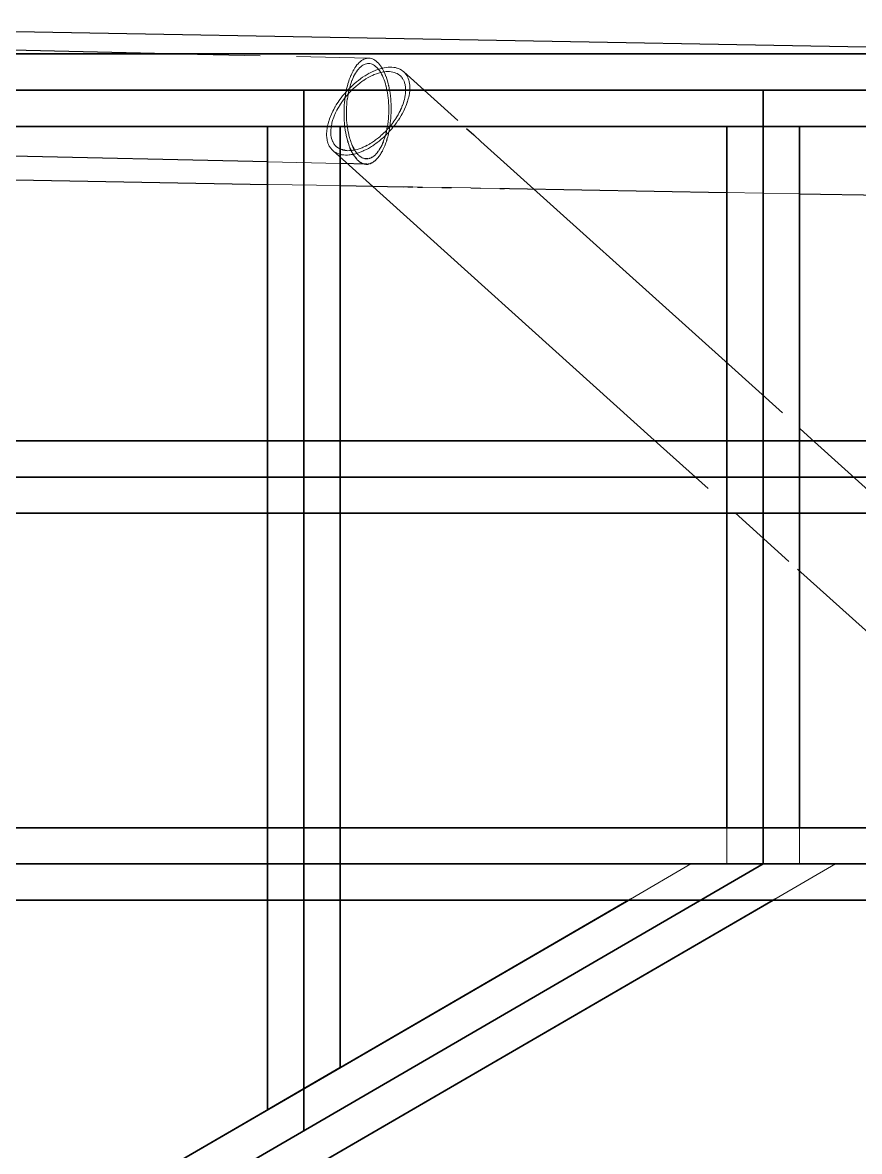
# Model space of a CAD drawing. Header units: millimetres. Extents: x -9090 to 11555, y -85309 to -79392.
# Drawn here: x 8100 to 9830, y -82194 to -79860 of the extents above; entities that cross this region are included whole.
import ezdxf

# ---------------------------------------------------------------- set-up
doc = ezdxf.new("R2010")
doc.units = ezdxf.units.MM
doc.linetypes.add('HIDDEN_50', pattern=[225, 150, -75])
for name, color, linetype, lineweight in [('PLATE_HIDDEN', 8, 'HIDDEN_50', 18), ('PLATE_VISIBLE', 7, 'Continuous', 35), ('PROFILE_HIDDEN', 9, 'HIDDEN_50', 18), ('PROFILE_VISIBLE', 4, 'Continuous', 25)]:
    doc.layers.add(name, color=color, linetype=linetype, lineweight=lineweight)

msp = doc.modelspace()

# ---------------------------------------------------------------- linework, layer by layer
at = {"layer": 'PLATE_HIDDEN'}
for p, q in [((8646.1, -80000), (6880, -80000)), ((8646.8, -80000), (6880, -80000)), ((6880, -80000), (8646.8, -80000)), ((8681.3, -81033.8), (8681.3, -80005)), ((10462.2, -80000), (8696, -80000)), ((10463.4, -80000), (8696.7, -80000)), ((8696.7, -80000), (10463.4, -80000)), ((9631.3, -80000), (9631.3, -81438.3)), ((8606.3, -80877.3), (8606.3, -80727.8)), ((8606.3, -80729.7), (8606.3, -80870.3)), ((8756.3, -80728.7), (8756.3, -80878.4)), ((8756.3, -80870.3), (8756.3, -80729.7)), ((9556.3, -80877.4), (9556.3, -80727.9)), ((9559.9, -80725), (9709.6, -80725)), ((9706.3, -80727.9), (9706.3, -80877.4)), ((9038.3, -80800), (6875, -80800)), ((10538.3, -80800), (9038.3, -80800)), ((9709.6, -80875), (9559.9, -80875)), ((8681.3, -81438.3), (8681.3, -81063.7)), ((8681.3, -82151.5), (8681.3, -81438.3)), ((9631.3, -81438.3), (9631.3, -81600)), ((8606.3, -81674.7), (8606.3, -81525.2)), ((8756.6, -81525), (8606.8, -81525)), ((9704.8, -81525), (9555.1, -81525)), ((9556.3, -81600), (9556.3, -81525.2)), ((9706.3, -81525.2), (9706.3, -81600)), ((8756.3, -81527.2), (8756.3, -81676.9)), ((6880, -81600), (10538.3, -81600)), ((10538.3, -81600), (6880, -81600)), ((6880, -81600), (10538.3, -81600)), ((8132.2, -82470.2), (9631.3, -81600)), ((9481.9, -81600), (9356.7, -81672.7)), ((9780.7, -81600), (9481.9, -81600)), ((9706.3, -81600), (9556.3, -81600)), ((9655.3, -81672.8), (9780.7, -81600)), ((8606.8, -81675), (8756.6, -81675)), ((9355.5, -81675), (9644.9, -81675))]:
    msp.add_line(p, q, dxfattribs=at)
at = {"layer": 'PLATE_VISIBLE'}
for p, q in [((10463.3, -79925), (6875, -79925)), ((10538.3, -79925), (6875, -79925)), ((6878.9, -80000), (10576.9, -80000)), ((8696, -80000), (8646.1, -80000)), ((8696.7, -80000), (8646.8, -80000)), ((8646.8, -80000), (8696.7, -80000)), ((8681.3, -80005), (8681.3, -80000)), ((8681.3, -80000), (8681.3, -81438.3)), ((9631.3, -81438.3), (9631.3, -80000)), ((6875, -80075), (10463.3, -80075)), ((6999.8, -80075), (10313.7, -80075)), ((8756.3, -80075), (8606.3, -80075)), ((8606.3, -80075), (8606.3, -82108.3)), ((8606.3, -80727.8), (8606.3, -80075)), ((8606.3, -80075), (8756.3, -80075)), ((8756.3, -82021.2), (8756.3, -80075)), ((8756.3, -80075), (8756.3, -80728.7)), ((9706.3, -80075), (9556.3, -80075)), ((9556.3, -80075), (9556.3, -81525)), ((9556.3, -80727.9), (9556.3, -80075)), ((9556.3, -80075), (9706.3, -80075)), ((9706.3, -81525), (9706.3, -80075)), ((9706.3, -80075), (9706.3, -80727.9)), ((10463.3, -80725), (6875, -80725)), ((7954.6, -80725), (8606.3, -80725)), ((8606.3, -80725), (8606.3, -80729.7)), ((8756.3, -80725), (9559.9, -80725)), ((8756.3, -80729.7), (8756.3, -80725)), ((9709.6, -80725), (10463.3, -80725)), ((6875, -80800), (9038.3, -80800)), ((9038.3, -80800), (10538.3, -80800)), ((8606.3, -80870.3), (8606.3, -80875)), ((8756.3, -80875), (8756.3, -80870.3)), ((6875, -80875), (10463.3, -80875)), ((8606.3, -80875), (7954.6, -80875)), ((8606.3, -81525.2), (8606.3, -80877.3)), ((9559.9, -80875), (8756.3, -80875)), ((8756.3, -80878.4), (8756.3, -81527.2)), ((9556.3, -81525.2), (9556.3, -80877.4)), ((9706.3, -80877.4), (9706.3, -81525.2)), ((10463.3, -80875), (9709.6, -80875)), ((8681.3, -81063.7), (8681.3, -81033.8)), ((8681.3, -81438.3), (8681.3, -82151.5)), ((9631.3, -81600), (9631.3, -81438.3)), ((10463.3, -81525), (6875, -81525)), ((8606.8, -81525), (7958, -81525)), ((9555.1, -81525), (8756.6, -81525)), ((9556.3, -81525), (9706.3, -81525)), ((10373.6, -81525), (9704.8, -81525)), ((10538.3, -81600), (6873.9, -81600)), ((9631.3, -81600), (6875, -83200)), ((6875, -83286.7), (9655.3, -81672.8)), ((6875, -81675), (10463.3, -81675)), ((9352.7, -81675), (6875, -83113.3)), ((6875, -83286.7), (9651.5, -81675)), ((9356.7, -81672.7), (6939.7, -83075.7)), ((7958, -81675), (8606.8, -81675)), ((8606.3, -82108.3), (8606.3, -81674.7)), ((8756.3, -81676.9), (8756.3, -82021.2)), ((8756.6, -81675), (9355.5, -81675)), ((9651.5, -81675), (9352.7, -81675)), ((9644.9, -81675), (10538.3, -81675)), ((8606.3, -82108.3), (8756.3, -82021.2)), ((8756.3, -82021.2), (8606.3, -82108.3))]:
    msp.add_line(p, q, dxfattribs=at)
at = {"layer": 'PROFILE_HIDDEN'}
for p, q in [((8816, -79934.1), (8461.8, -79926.1)), ((8803.2, -79937.4), (8800.8, -79938.9)), ((8805.8, -79936.1), (8803.2, -79937.4)), ((8808.3, -79935.2), (8805.8, -79936.1)), ((8810.9, -79934.5), (8808.3, -79935.2)), ((8813.4, -79934.1), (8810.9, -79934.5)), ((8816, -79934.1), (8813.4, -79934.1)), ((8818.6, -79934.3), (8816, -79934.1)), ((8821.1, -79934.8), (8818.6, -79934.3)), ((8823.6, -79935.7), (8821.1, -79934.8)), ((8826.1, -79936.8), (8823.6, -79935.7)), ((8828.6, -79938.3), (8826.1, -79936.8)), ((8830.9, -79939.9), (8828.6, -79938.3)), ((8782.5, -79961.5), (8780.6, -79965.4)), ((8784.6, -79957.8), (8782.8, -79961.1)), ((8786.7, -79954.3), (8784.6, -79957.8)), ((8788.9, -79951.1), (8786.9, -79954)), ((8788.4, -79964.9), (8790.2, -79962)), ((8791.1, -79948.1), (8788.9, -79951.1)), ((8790.2, -79962), (8792.3, -79959.1)), ((8793.5, -79945.4), (8791.3, -79947.9)), ((8792.5, -79958.9), (8794.4, -79956.4)), ((8795.8, -79943), (8793.5, -79945.4)), ((8794.4, -79956.4), (8796.7, -79954)), ((8798.3, -79940.8), (8796, -79942.8)), ((8796.8, -79953.8), (8799, -79951.8)), ((8800.7, -79939), (8798.3, -79940.8)), ((8799, -79951.8), (8801.3, -79950)), ((8801.4, -79949.9), (8803.6, -79948.4)), ((8803.6, -79948.4), (8806, -79947.1)), ((8806.1, -79947.1), (8808.4, -79946.2)), ((8808.4, -79946.2), (8810.9, -79945.5)), ((8810.9, -79945.5), (8813.3, -79945.1)), ((8813.3, -79945.1), (8815.7, -79945.1)), ((8815.7, -79945.1), (8818.2, -79945.3)), ((8818.2, -79945.3), (8820.5, -79945.8)), ((8820.6, -79945.8), (8823, -79946.7)), ((8825.7, -79960.7), (8821.2, -79962.8)), ((8823, -79946.7), (8825.2, -79947.8)), ((8825.3, -79947.8), (8827.7, -79949.3)), ((8830.2, -79958.8), (8826, -79960.6)), ((8827.7, -79949.3), (8829.8, -79950.9)), ((8829.9, -79951), (8832.2, -79953)), ((8834.7, -79957.2), (8830.2, -79958.8)), ((8833.4, -79942.1), (8831, -79940)), ((8832.2, -79953), (8834.2, -79955.1)), ((8835.6, -79944.2), (8833.4, -79942.1)), ((8834.3, -79955.3), (8836.4, -79957.9)), ((8839.1, -79955.8), (8834.9, -79957.1)), ((8838, -79947), (8835.7, -79944.4)), ((8836.4, -79957.9), (8838.3, -79960.4)), ((8840, -79949.6), (8838, -79947)), ((8838.5, -79960.7), (8840.4, -79963.8)), ((8843.4, -79954.6), (8839.1, -79955.8)), ((8842.2, -79952.9), (8840.1, -79949.8)), ((8844.1, -79956), (8842.2, -79952.9)), ((8847.6, -79953.7), (8843.5, -79954.6)), ((8846.2, -79959.9), (8844.3, -79956.3)), ((8847.8, -79963.3), (8846.2, -79959.9)), ((8851.8, -79953.1), (8847.6, -79953.7)), ((8847.7, -79962.2), (8851.5, -79961.8)), ((8851.5, -79961.8), (8855.2, -79961.6)), ((8855.8, -79952.7), (8851.8, -79953.1)), ((8855.2, -79961.6), (8858.8, -79961.7)), ((8859.8, -79952.5), (8855.8, -79952.7)), ((8858.8, -79961.7), (8862.2, -79962.1)), ((8863.6, -79952.6), (8859.8, -79952.5)), ((8867.2, -79953), (8863.6, -79952.6)), ((8870.7, -79953.6), (8867.2, -79953)), ((8874, -79954.4), (8870.7, -79953.6)), ((8877.3, -79955.5), (8874.1, -79954.4)), ((8880.2, -79956.8), (8877.3, -79955.5)), ((8883.2, -79958.5), (8880.3, -79956.9)), ((8885.7, -79960.2), (8883.2, -79958.5)), ((8888.3, -79962.4), (8885.8, -79960.3)), ((8773.7, -79983.3), (8772.5, -79987.4)), ((8775.3, -79978.5), (8773.7, -79983.3)), ((8775.5, -79977.8), (8775.3, -79978.5)), ((8777, -79974), (8775.5, -79977.8)), ((8778.7, -79969.6), (8777, -79974)), ((8778, -79988.4), (8779.3, -79984.7)), ((8779, -79969.1), (8778.7, -79969.6)), ((8780.6, -79965.4), (8779, -79969.1)), ((8779.3, -79984.7), (8780.8, -79980.4)), ((8780.8, -79980.4), (8781.1, -79979.8)), ((8781.1, -79979.8), (8782.5, -79976.3)), ((8782.5, -79976.3), (8784.3, -79972.4)), ((8784.3, -79972.4), (8784.5, -79971.9)), ((8784.5, -79971.9), (8786.2, -79968.7)), ((8789.8, -79983.4), (8785.5, -79987.1)), ((8786.2, -79968.7), (8788.1, -79965.2)), ((8790.4, -79983), (8789.8, -79983.4)), ((8794.2, -79979.9), (8790.4, -79983)), ((8798.6, -79976.6), (8794.2, -79979.9)), ((8797.2, -79985.5), (8797.8, -79985.1)), ((8797.8, -79985.1), (8801.5, -79982.4)), ((8799.1, -79976.2), (8798.6, -79976.6)), ((8803.1, -79973.4), (8799.1, -79976.2)), ((8801.5, -79982.4), (8805.7, -79979.5)), ((8807.6, -79970.4), (8803.1, -79973.4)), ((8805.7, -79979.5), (8806.2, -79979.2)), ((8806.2, -79979.2), (8810, -79976.7)), ((8808.1, -79970.2), (8807.6, -79970.4)), ((8812.1, -79967.7), (8808.1, -79970.2)), ((8810, -79976.7), (8814.3, -79974.2)), ((8816.7, -79965.1), (8812.1, -79967.7)), ((8814.7, -79974), (8818.6, -79971.9)), ((8821.2, -79962.8), (8817.1, -79964.9)), ((8818.6, -79971.9), (8822.9, -79969.8)), ((8823.2, -79969.7), (8827.2, -79967.9)), ((8827.2, -79967.9), (8831.4, -79966.3)), ((8831.6, -79966.2), (8835.6, -79964.9)), ((8835.6, -79964.9), (8839.7, -79963.7)), ((8839.8, -79963.7), (8843.7, -79962.8)), ((8840.4, -79963.8), (8842.1, -79966.8)), ((8842.3, -79967.1), (8844.1, -79970.7)), ((8843.7, -79962.8), (8847.7, -79962.2)), ((8844.1, -79970.7), (8845.5, -79974)), ((8845.5, -79974), (8845.8, -79974.5)), ((8845.8, -79974.5), (8847.3, -79978.5)), ((8847.3, -79978.5), (8848.6, -79982.1)), ((8849.8, -79967.8), (8848.1, -79963.8)), ((8848.6, -79982.1), (8848.8, -79982.7)), ((8848.8, -79982.7), (8850.2, -79987.1)), ((8851.2, -79971.6), (8849.8, -79967.8)), ((8851.5, -79972.1), (8851.2, -79971.6)), ((8853, -79976.6), (8851.5, -79972.1)), ((8854.2, -79980.6), (8853, -79976.6)), ((8854.4, -79981.3), (8854.2, -79980.6)), ((8855.8, -79986.1), (8854.4, -79981.3)), ((8862.3, -79962.1), (8865.6, -79962.7)), ((8865.6, -79962.7), (8868.7, -79963.5)), ((8868.8, -79963.6), (8871.8, -79964.7)), ((8871.8, -79964.7), (8874.4, -79965.9)), ((8874.6, -79966), (8877.2, -79967.6)), ((8877.2, -79967.6), (8879.5, -79969.3)), ((8879.6, -79969.4), (8881.9, -79971.5)), ((8881.9, -79971.5), (8883.7, -79973.5)), ((8883.9, -79973.7), (8885.7, -79976.2)), ((8885.7, -79976.2), (8887.1, -79978.6)), ((8887.3, -79978.9), (8888.7, -79981.8)), ((8890.3, -79964.5), (8888.3, -79962.4)), ((8888.3, -79962.4), (9018, -80079.3)), ((8888.7, -79981.8), (8889.7, -79984.5)), ((8889.8, -79984.9), (8890.7, -79988.2)), ((8892.6, -79967.1), (8890.5, -79964.6)), ((8894.2, -79969.6), (8892.6, -79967.1)), ((8896, -79972.8), (8894.4, -79969.9)), ((8897.2, -79975.5), (8896, -79972.8)), ((8898.5, -79979.2), (8897.4, -79975.9)), ((8899.3, -79982.2), (8898.5, -79979.2)), ((8900.1, -79986.4), (8899.4, -79982.7)), ((8765.3, -80007.7), (8761.7, -80012.2)), ((8766, -80006.9), (8765.3, -80007.7)), ((8769.1, -80003.3), (8766, -80006.9)), ((8767.9, -80008.1), (8767.7, -80009.2)), ((8768.7, -80003.8), (8767.9, -80008.1)), ((8769.8, -79998.5), (8768.7, -80003.8)), ((8773.1, -79999.1), (8769.1, -80003.3)), ((8770, -79997.5), (8769.8, -79998.5)), ((8769.9, -80011.8), (8773.5, -80007.6)), ((8771, -79993.2), (8770, -79997.5)), ((8772.3, -79988.2), (8771, -79993.2)), ((8772.1, -80013.8), (8773, -80008.6)), ((8772.5, -79987.4), (8772.3, -79988.2)), ((8773, -80008.6), (8773.2, -80007.6)), ((8773.7, -79998.4), (8773.1, -79999.1)), ((8773.2, -80007.6), (8774, -80003.5)), ((8773.5, -80007.6), (8774.1, -80006.9)), ((8777.1, -79995), (8773.7, -79998.4)), ((8774, -80003.5), (8775.1, -79998.6)), ((8774.1, -80006.9), (8777.2, -80003.6)), ((8775.1, -79998.6), (8775.4, -79997.7)), ((8775.4, -79997.7), (8776.4, -79993.8)), ((8776.4, -79993.8), (8777.8, -79989.1)), ((8781.2, -79991), (8777.1, -79995)), ((8777.2, -80003.6), (8781, -79999.7)), ((8777.8, -79989.1), (8778, -79988.4)), ((8781, -79999.7), (8781.6, -79999.1)), ((8781.9, -79990.4), (8781.2, -79991)), ((8781.6, -79999.1), (8784.9, -79995.9)), ((8785.5, -79987.1), (8781.9, -79990.4)), ((8784.9, -79995.9), (8789, -79992.3)), ((8789, -79992.3), (8789.5, -79991.8)), ((8789.5, -79991.8), (8793.1, -79988.8)), ((8793.1, -79988.8), (8797.2, -79985.5)), ((8850.2, -79987.1), (8851.2, -79991)), ((8851.2, -79991), (8851.4, -79991.7)), ((8851.4, -79991.7), (8852.6, -79996.4)), ((8852.6, -79996.4), (8853.4, -80000.5)), ((8853.4, -80000.5), (8853.6, -80001.3)), ((8853.6, -80001.3), (8854.5, -80006.3)), ((8854.5, -80006.3), (8855.1, -80010.5)), ((8856.8, -79990.3), (8855.8, -79986.1)), ((8857, -79991.1), (8856.8, -79990.3)), ((8858, -79996.3), (8857, -79991.1)), ((8858.8, -80000.6), (8858, -79996.3)), ((8859, -80001.5), (8858.8, -80000.6)), ((8859.8, -80006.9), (8859, -80001.5)), ((8860.4, -80011.3), (8859.8, -80006.9)), ((8890.7, -79988.2), (8891.3, -79991.1)), ((8891.7, -80006.8), (8891.2, -80011)), ((8891.4, -79991.6), (8891.8, -79995.2)), ((8891.8, -80006.1), (8891.7, -80006.8)), ((8891.8, -79995.2), (8892, -79998.3)), ((8892, -80002.8), (8891.8, -80006.1)), ((8892, -79998.3), (8892, -79998.9)), ((8892, -79998.9), (8892, -80002.8)), ((8899.1, -80011.3), (8899.8, -80006.8)), ((8899.8, -80006.8), (8899.9, -80006)), ((8899.9, -80006), (8900.4, -80002.5)), ((8900.4, -79989.6), (8900.1, -79986.4)), ((8900.5, -79990.2), (8900.4, -79989.6)), ((8900.4, -80002.5), (8900.6, -79998.2)), ((8900.7, -79994.1), (8900.5, -79990.2)), ((8900.6, -79998.2), (8900.7, -79997.6)), ((8900.7, -79997.6), (8900.7, -79994.1)), ((8748.6, -80030.8), (8746.5, -80034.4)), ((8751.6, -80026), (8748.6, -80030.8)), ((8752.3, -80025), (8751.6, -80026)), ((8754.8, -80021.4), (8752.3, -80025)), ((8758.2, -80016.7), (8754.8, -80021.4)), ((8754.9, -80032.7), (8757.1, -80029.2)), ((8757.1, -80029.2), (8760, -80024.7)), ((8758.9, -80015.8), (8758.2, -80016.7)), ((8761.7, -80012.2), (8758.9, -80015.8)), ((8760, -80024.7), (8760.7, -80023.8)), ((8760.7, -80023.8), (8763.2, -80020.3)), ((8763.2, -80020.3), (8766.5, -80016)), ((8765.1, -80031.8), (8764.8, -80037.5)), ((8765.2, -80030.4), (8765.1, -80031.8)), ((8765.6, -80026.1), (8765.2, -80030.4)), ((8766.1, -80020.4), (8765.6, -80026.1)), ((8766.3, -80019.2), (8766.1, -80020.4)), ((8766.8, -80014.8), (8766.3, -80019.2)), ((8766.5, -80016), (8767.1, -80015.2)), ((8767.7, -80009.2), (8766.8, -80014.8)), ((8767.1, -80015.2), (8769.9, -80011.8)), ((8769.8, -80035.2), (8770.2, -80029.8)), ((8770.2, -80029.8), (8770.3, -80028.5)), ((8770.3, -80028.5), (8770.7, -80024.4)), ((8770.7, -80024.4), (8771.3, -80019)), ((8771.3, -80019), (8771.5, -80017.9)), ((8771.5, -80017.9), (8772.1, -80013.8)), ((8855.1, -80010.5), (8855.3, -80011.4)), ((8855.3, -80011.4), (8855.9, -80016.7)), ((8855.9, -80016.7), (8856.3, -80020.9)), ((8856.3, -80020.9), (8856.4, -80022)), ((8856.4, -80022), (8856.8, -80027.4)), ((8856.8, -80027.4), (8856.9, -80031.5)), ((8856.9, -80031.5), (8857, -80032.8)), ((8860.5, -80012.4), (8860.4, -80011.3)), ((8861.1, -80018), (8860.5, -80012.4)), ((8861.4, -80022.5), (8861.1, -80018)), ((8861.5, -80023.7), (8861.4, -80022.5)), ((8861.8, -80029.4), (8861.5, -80023.7)), ((8861.9, -80033.8), (8861.8, -80029.4)), ((8885.5, -80031.8), (8885.1, -80032.8)), ((8886.8, -80028.3), (8885.5, -80031.8)), ((8888.2, -80023.9), (8886.8, -80028.3)), ((8888.5, -80022.9), (8888.2, -80023.9)), ((8889.5, -80019.5), (8888.5, -80022.9)), ((8890.5, -80015.2), (8889.5, -80019.5)), ((8890.6, -80014.4), (8890.5, -80015.2)), ((8891.2, -80011), (8890.6, -80014.4)), ((8892.2, -80033.5), (8893.7, -80029.8)), ((8893.7, -80029.8), (8895.4, -80025.1)), ((8895.4, -80025.1), (8895.7, -80024.1)), ((8895.7, -80024.1), (8896.8, -80020.4)), ((8896.8, -80020.4), (8898.1, -80015.8)), ((8898.1, -80015.8), (8898.3, -80014.9)), ((8898.3, -80014.9), (8899.1, -80011.3)), ((8736.5, -80054.7), (8734.7, -80059.5)), ((8737, -80053.4), (8736.5, -80054.7)), ((8738.5, -80049.9), (8737, -80053.4)), ((8740.8, -80045.1), (8738.5, -80049.9)), ((8741.4, -80043.9), (8740.8, -80045.1)), ((8743.2, -80040.3), (8741.4, -80043.9)), ((8745.8, -80035.5), (8743.2, -80040.3)), ((8743.3, -80056.3), (8745.1, -80051.8)), ((8745.1, -80051.8), (8745.6, -80050.6)), ((8745.6, -80050.6), (8747.1, -80047.3)), ((8746.5, -80034.4), (8745.8, -80035.5)), ((8747.1, -80047.3), (8749.3, -80042.8)), ((8749.3, -80042.8), (8749.9, -80041.6)), ((8749.9, -80041.6), (8751.7, -80038.2)), ((8751.7, -80038.2), (8754.3, -80033.7)), ((8754.3, -80033.7), (8754.9, -80032.7)), ((8764.7, -80041.9), (8764.6, -80043.3)), ((8764.6, -80043.3), (8764.6, -80049.1)), ((8764.6, -80049.1), (8764.6, -80053.3)), ((8764.6, -80053.3), (8764.7, -80054.9)), ((8764.8, -80037.5), (8764.7, -80041.9)), ((8764.7, -80054.9), (8764.9, -80060.6)), ((8769.5, -80046.2), (8769.6, -80040.7)), ((8769.5, -80050.2), (8769.5, -80046.2)), ((8769.5, -80051.6), (8769.5, -80050.2)), ((8769.7, -80057.1), (8769.5, -80051.6)), ((8769.6, -80039.3), (8769.8, -80035.2)), ((8769.6, -80040.7), (8769.6, -80039.3)), ((8856.6, -80054.7), (8856.2, -80060.1)), ((8856.7, -80053.2), (8856.6, -80054.7)), ((8856.9, -80049.2), (8856.7, -80053.2)), ((8857.1, -80043.7), (8856.9, -80049.2)), ((8857, -80032.8), (8857.1, -80038.2)), ((8857.1, -80038.2), (8857.1, -80042.4)), ((8857.1, -80042.4), (8857.1, -80043.7)), ((8861.4, -80056.7), (8861.6, -80052.5)), ((8861.6, -80052.5), (8861.9, -80046.7)), ((8862, -80035.1), (8861.9, -80033.8)), ((8861.9, -80045.3), (8862, -80040.9)), ((8861.9, -80046.7), (8861.9, -80045.3)), ((8862, -80040.9), (8862, -80035.1)), ((8876.3, -80051), (8873.6, -80055.5)), ((8877, -80049.8), (8876.3, -80051)), ((8878.8, -80046.4), (8877, -80049.8)), ((8881.1, -80041.9), (8878.8, -80046.4)), ((8879.1, -80058.5), (8882.1, -80053.7)), ((8881.6, -80040.8), (8881.1, -80041.9)), ((8883.2, -80037.3), (8881.6, -80040.8)), ((8882.1, -80053.7), (8882.8, -80052.5)), ((8882.8, -80052.5), (8884.8, -80049)), ((8885.1, -80032.8), (8883.2, -80037.3)), ((8884.8, -80049), (8887.3, -80044.2)), ((8887.3, -80044.2), (8887.9, -80043)), ((8887.9, -80043), (8889.7, -80039.4)), ((8889.7, -80039.4), (8891.8, -80034.6)), ((8891.8, -80034.6), (8892.2, -80033.5)), ((8729.8, -80077.9), (8729.4, -80080.9)), ((8730.7, -80073.4), (8729.8, -80077.9)), ((8731, -80072), (8730.7, -80073.4)), ((8731.8, -80068.8), (8731, -80072)), ((8733.1, -80064.2), (8731.8, -80068.8)), ((8733.6, -80062.8), (8733.1, -80064.2)), ((8734.7, -80059.5), (8733.6, -80062.8)), ((8737.4, -80082.1), (8737.8, -80078)), ((8737.8, -80078), (8738, -80076.7)), ((8738, -80076.7), (8738.4, -80073.9)), ((8738.4, -80073.9), (8739.3, -80069.6)), ((8739.3, -80069.6), (8739.6, -80068.3)), ((8739.6, -80068.3), (8740.4, -80065.2)), ((8740.4, -80065.2), (8741.7, -80060.8)), ((8741.7, -80060.8), (8742.2, -80059.6)), ((8742.2, -80059.6), (8743.3, -80056.3)), ((8764.9, -80060.6), (8765.2, -80064.7)), ((8765.2, -80064.7), (8765.3, -80066.3)), ((8765.3, -80066.3), (8765.8, -80071.9)), ((8765.8, -80071.9), (8766.2, -80075.8)), ((8766.2, -80075.8), (8766.4, -80077.5)), ((8766.4, -80077.5), (8767.2, -80082.9)), ((8769.9, -80061), (8769.7, -80057.1)), ((8770, -80062.5), (8769.9, -80061)), ((8770.4, -80067.8), (8770, -80062.5)), ((8770.8, -80071.5), (8770.4, -80067.8)), ((8771, -80073.1), (8770.8, -80071.5)), ((8771.7, -80078.3), (8771, -80073.1)), ((8772.2, -80081.7), (8771.7, -80078.3)), ((8854, -80076), (8853.1, -80081.1)), ((8857.6, -80077.2), (8853.9, -80081.3)), ((8854.3, -80074.4), (8854, -80076)), ((8854.9, -80070.8), (8854.3, -80074.4)), ((8855.6, -80065.5), (8854.9, -80070.8)), ((8855.7, -80063.9), (8855.6, -80065.5)), ((8856.2, -80060.1), (8855.7, -80063.9)), ((8858.1, -80076.6), (8857.6, -80077.2)), ((8858.7, -80079), (8859.3, -80075.2)), ((8859.3, -80075.2), (8860.1, -80069.6)), ((8861.1, -80073), (8859.9, -80074.5)), ((8860.1, -80069.6), (8860.3, -80068)), ((8860.3, -80068), (8860.7, -80063.9)), ((8860.7, -80063.9), (8861.3, -80058.2)), ((8864.5, -80068.8), (8861.1, -80073)), ((8861.3, -80058.2), (8861.4, -80056.7)), ((8863.2, -80080), (8865.8, -80077)), ((8865.4, -80067.5), (8864.5, -80068.8)), ((8867.7, -80064.4), (8865.4, -80067.5)), ((8865.8, -80077), (8869.4, -80072.5)), ((8870.7, -80060), (8867.7, -80064.4)), ((8869.4, -80072.5), (8870.4, -80071.1)), ((8870.4, -80071.1), (8872.8, -80067.9)), ((8871.5, -80058.7), (8870.7, -80060)), ((8873.6, -80055.5), (8871.5, -80058.7)), ((8872.8, -80067.9), (8876.1, -80063.2)), ((8876.1, -80063.2), (8876.9, -80061.9)), ((8876.9, -80061.9), (8879.1, -80058.5)), ((8728.7, -80086.6), (8728.6, -80089.3)), ((8728.6, -80089.3), (8728.6, -80090.7)), ((8728.6, -80090.7), (8728.6, -80094.8)), ((8728.6, -80094.8), (8728.8, -80097.3)), ((8729.2, -80082.3), (8728.7, -80086.6)), ((8728.8, -80097.3), (8729, -80098.7)), ((8729, -80098.7), (8729.5, -80102.4)), ((8729.4, -80080.9), (8729.2, -80082.3)), ((8737.2, -80086), (8737.3, -80084.7)), ((8737.3, -80089.9), (8737.2, -80086)), ((8737.3, -80084.7), (8737.4, -80082.1)), ((8737.5, -80092.2), (8737.3, -80089.9)), ((8737.6, -80093.5), (8737.5, -80092.2)), ((8738.2, -80097.1), (8737.6, -80093.5)), ((8738.7, -80099.2), (8738.2, -80097.1)), ((8739, -80100.4), (8738.7, -80099.2)), ((8740, -80103.6), (8739, -80100.4)), ((8767.2, -80082.9), (8767.8, -80086.6)), ((8767.8, -80086.6), (8768, -80088.3)), ((8768, -80088.3), (8769.1, -80093.5)), ((8769.1, -80093.5), (8769.8, -80096.9)), ((8769.8, -80096.9), (8770.2, -80098.5)), ((8770.2, -80098.5), (8771.5, -80103.5)), ((8772.5, -80083.3), (8772.2, -80081.7)), ((8773.5, -80088.3), (8772.5, -80083.3)), ((8774.2, -80091.5), (8773.5, -80088.3)), ((8774.5, -80093.1), (8774.2, -80091.5)), ((8775.7, -80097.8), (8774.5, -80093.1)), ((8776.6, -80100.7), (8775.7, -80097.8)), ((8777.1, -80102.2), (8776.6, -80100.7)), ((8834.1, -80099.8), (8829.9, -80103)), ((8835.7, -80098.5), (8834.1, -80099.8)), ((8838.3, -80096.4), (8835.7, -80098.5)), ((8842.3, -80092.8), (8838.3, -80096.4)), ((8838.9, -80103.9), (8841.7, -80101.6)), ((8841.7, -80101.6), (8845.9, -80097.9)), ((8843, -80092.2), (8842.3, -80092.8)), ((8846.3, -80089.1), (8845, -80090.3)), ((8845.9, -80097.9), (8847.4, -80096.5)), ((8850.2, -80085.3), (8846.3, -80089.1)), ((8848.1, -80100.3), (8847.1, -80103.1)), ((8847.4, -80096.5), (8850.1, -80094)), ((8849.5, -80095.7), (8848.1, -80100.3)), ((8849.9, -80094.1), (8849.5, -80095.7)), ((8850.8, -80091), (8849.9, -80094.1)), ((8850.1, -80094), (8854.2, -80089.9)), ((8851.4, -80084), (8850.2, -80085.3)), ((8851.4, -80088.5), (8850.8, -80091)), ((8853.9, -80081.3), (8851.4, -80084)), ((8852.4, -80084.5), (8852.2, -80085.3)), ((8853.1, -80081.1), (8852.4, -80084.5)), ((8853.8, -80100.6), (8854, -80099.8)), ((8854, -80099.8), (8855, -80096.4)), ((8854.2, -80089.9), (8855.5, -80088.5)), ((8855, -80096.4), (8856.2, -80091.3)), ((8855.5, -80088.5), (8858.2, -80085.7)), ((8856.2, -80091.3), (8856.6, -80089.6)), ((8856.6, -80089.6), (8857.4, -80086)), ((8857.4, -80086), (8858.4, -80080.7)), ((8858.2, -80085.7), (8862, -80081.4)), ((8858.4, -80080.7), (8858.7, -80079)), ((8862, -80081.4), (8863.2, -80080)), ((9032.9, -80092.6), (9047.7, -80106)), ((8729.5, -80102.4), (8730, -80104.7)), ((8730, -80104.7), (8730.3, -80106)), ((8730.3, -80106), (8731.3, -80109.4)), ((8731.3, -80109.4), (8732.1, -80111.3)), ((8732.1, -80111.3), (8732.6, -80112.6)), ((8732.6, -80112.6), (8734.1, -80115.6)), ((8734.1, -80115.6), (8735.1, -80117.3)), ((8735.1, -80117.3), (8735.8, -80118.4)), ((8735.8, -80118.4), (8737.7, -80121)), ((8737.7, -80121), (8738.9, -80122.4)), ((8738.9, -80122.4), (8739.8, -80123.4)), ((8739.8, -80123.4), (8742.2, -80125.6)), ((8740.8, -80105.4), (8740, -80103.6)), ((8741.2, -80106.6), (8740.8, -80105.4)), ((8742.7, -80109.4), (8741.2, -80106.6)), ((8743.7, -80110.9), (8742.7, -80109.4)), ((8744.4, -80112), (8743.7, -80110.9)), ((8746.4, -80114.3), (8744.4, -80112)), ((8747.6, -80115.6), (8746.4, -80114.3)), ((8748.5, -80116.5), (8747.6, -80115.6)), ((8750.8, -80118.4), (8748.5, -80116.5)), ((8752.2, -80119.4), (8750.8, -80118.4)), ((8753.4, -80120.1), (8752.2, -80119.4)), ((8756.1, -80121.6), (8753.4, -80120.1)), ((8757.7, -80122.3), (8756.1, -80121.6)), ((8759, -80122.8), (8757.7, -80122.3)), ((8760.5, -80123.3), (8759, -80122.8)), ((8763.8, -80124.2), (8762.9, -80124)), ((8764.5, -80124.4), (8763.8, -80124.2)), ((8768.7, -80125), (8767, -80124.8)), ((8770.5, -80125.1), (8768.7, -80125)), ((8772.2, -80125.3), (8770.5, -80125.1)), ((8771.5, -80103.5), (8771.9, -80105)), ((8775.9, -80125.2), (8772.2, -80125.3)), ((8772.6, -80107.4), (8772.8, -80108.2)), ((8772.8, -80108.2), (8774.3, -80112.8)), ((8774.3, -80112.8), (8775.3, -80115.6)), ((8775.3, -80115.6), (8775.9, -80117.2)), ((8775.9, -80117.2), (8776.8, -80119.3)), ((8776.8, -80125.2), (8775.9, -80125.2)), ((8778.5, -80106.6), (8777.1, -80102.2)), ((8778.2, -80122.6), (8778.7, -80123.8)), ((8779.4, -80109.2), (8778.5, -80106.6)), ((8778.7, -80123.8), (8779.4, -80125.3)), ((8780, -80110.7), (8779.4, -80109.2)), ((8779.4, -80125.3), (8781.3, -80129.1)), ((8781.7, -80114.6), (8780, -80110.7)), ((8783.6, -80124.4), (8781.6, -80124.7)), ((8782.7, -80116.8), (8781.7, -80114.6)), ((8783, -80117.6), (8782.7, -80116.8)), ((8784.5, -80124.2), (8783.6, -80124.4)), ((8786.4, -80123.6), (8785.8, -80122.7)), ((8787.1, -80124.9), (8786.4, -80123.6)), ((8787.6, -80123.6), (8786.5, -80123.8)), ((8789.1, -80127.9), (8787.1, -80124.9)), ((8791.6, -80122.6), (8787.6, -80123.6)), ((8793.5, -80122), (8791.6, -80122.6)), ((8795.8, -80121.3), (8793.5, -80122)), ((8800, -80119.8), (8795.8, -80121.3)), ((8801.9, -80119.1), (8800, -80119.8)), ((8804.2, -80118.1), (8801.9, -80119.1)), ((8803.2, -80126.3), (8805.8, -80125.2)), ((8808.5, -80116.1), (8804.2, -80118.1)), ((8805.8, -80125.2), (8810.3, -80123)), ((8809.4, -80115.6), (8808.5, -80116.1)), ((8810.3, -80123), (8812.2, -80121.9)), ((8812.8, -80113.9), (8811.6, -80114.5)), ((8812.2, -80121.9), (8814.9, -80120.5)), ((8817.1, -80111.5), (8812.8, -80113.9)), ((8814.9, -80120.5), (8819.4, -80117.9)), ((8818.9, -80110.4), (8817.1, -80111.5)), ((8821.4, -80108.8), (8818.9, -80110.4)), ((8819.4, -80117.9), (8821.2, -80116.7)), ((8821.2, -80116.7), (8823.9, -80115)), ((8825.7, -80106), (8821.4, -80108.8)), ((8823.9, -80115), (8828.4, -80111.9)), ((8827.3, -80104.8), (8825.7, -80106)), ((8829.9, -80103), (8827.3, -80104.8)), ((8828.4, -80111.9), (8830.1, -80110.7)), ((8830.1, -80110.7), (8832.9, -80108.7)), ((8832.9, -80108.7), (8837.3, -80105.3)), ((8836.2, -80125.4), (8835.4, -80126.6)), ((8837.4, -80123.5), (8836.2, -80125.4)), ((8837.3, -80105.3), (8838.9, -80103.9)), ((8839.4, -80120.2), (8837.4, -80123.5)), ((8839.8, -80119.5), (8839.4, -80120.2)), ((8841.3, -80116.7), (8840.7, -80117.7)), ((8843.2, -80112.9), (8841.3, -80116.7)), ((8843.8, -80111.4), (8843.2, -80112.9)), ((8844.4, -80110.1), (8843.8, -80111.4)), ((8843.8, -80126.1), (8845, -80123.7)), ((8845, -80123.7), (8846.9, -80119.6)), ((8846.5, -80104.7), (8845.7, -80106.8)), ((8847.1, -80103.1), (8846.5, -80104.7)), ((8846.9, -80119.6), (8847.6, -80118.1)), ((8847.6, -80118.1), (8848.7, -80115.4)), ((8848.7, -80115.4), (8850.5, -80110.9)), ((8850.5, -80110.9), (8851, -80109.3)), ((8851, -80109.3), (8852.1, -80106.3)), ((8852.1, -80106.3), (8852.8, -80103.9)), ((8757, -80151.9), (8607.3, -80148.5)), ((8742.2, -80125.6), (8743.6, -80126.7)), ((8742.2, -80125.6), (8768.1, -80149)), ((8743.6, -80126.7), (8744.7, -80127.6)), ((8744.7, -80127.6), (8747.5, -80129.3)), ((8747.5, -80129.3), (8749.1, -80130.1)), ((8749.1, -80130.1), (8750.4, -80130.7)), ((8750.4, -80130.7), (8753.5, -80132)), ((8753.5, -80132), (8755.3, -80132.5)), ((8755.3, -80132.5), (8756.1, -80132.7)), ((8758.5, -80133.3), (8760.3, -80133.7)), ((8760.3, -80133.7), (8762.1, -80133.9)), ((8762.1, -80133.9), (8763.9, -80134.2)), ((8763.9, -80134.2), (8767.6, -80134.4)), ((8767.6, -80134.4), (8769.5, -80134.4)), ((8769.5, -80134.4), (8771.5, -80134.4)), ((8771.5, -80134.4), (8775.5, -80134.1)), ((8775.5, -80134.1), (8777.4, -80133.8)), ((8777.4, -80133.8), (8779.6, -80133.5)), ((8779.6, -80133.5), (8781.7, -80133.2)), ((8781.3, -80129.1), (8781.9, -80130.1)), ((8784.3, -80134.2), (8785.4, -80135.8)), ((8784.8, -80132.5), (8785.8, -80132.3)), ((8785.4, -80135.8), (8786, -80136.7)), ((8785.8, -80132.3), (8788, -80131.7)), ((8788, -80131.7), (8792.4, -80130.5)), ((8790.3, -80129.5), (8789.1, -80127.9)), ((8791.2, -80130.6), (8790.3, -80129.5)), ((8790.4, -80142.2), (8791, -80142.9)), ((8791, -80142.9), (8792, -80144)), ((8793.3, -80133), (8791.2, -80130.6)), ((8792, -80144), (8794.4, -80146.1)), ((8792.4, -80130.5), (8794.4, -80129.8)), ((8794.6, -80134.2), (8793.3, -80133)), ((8794.4, -80129.8), (8796.8, -80128.9)), ((8794.4, -80146.1), (8795, -80146.7)), ((8795.5, -80135.2), (8794.6, -80134.2)), ((8797.8, -80137.1), (8795.5, -80135.2)), ((8796.8, -80128.9), (8801.3, -80127.2)), ((8799, -80137.9), (8797.8, -80137.1)), ((8800.1, -80138.6), (8799, -80137.9)), ((8802.4, -80139.9), (8800.1, -80138.6)), ((8801.3, -80127.2), (8803.2, -80126.3)), ((8803.7, -80140.5), (8802.4, -80139.9)), ((8804.8, -80140.9), (8803.7, -80140.5)), ((8807.2, -80141.6), (8804.8, -80140.9)), ((8807.8, -80141.7), (8807.2, -80141.6)), ((8814.5, -80141.9), (8813.9, -80141.9)), ((8816.9, -80141.4), (8814.5, -80141.9)), ((8818.1, -80141), (8816.9, -80141.4)), ((8819.3, -80140.5), (8818.1, -80141)), ((8820.5, -80140), (8819.3, -80140.5)), ((8822.8, -80138.8), (8822.3, -80139.1)), ((8824.1, -80138), (8822.8, -80138.8)), ((8826.5, -80136.3), (8824.1, -80138)), ((8824.6, -80149), (8825.2, -80148.6)), ((8826.4, -80147.7), (8827.1, -80147.3)), ((8827.5, -80135.4), (8826.5, -80136.3)), ((8827.1, -80147.3), (8828.3, -80146.3)), ((8828.8, -80134.3), (8827.5, -80135.4)), ((8831, -80132), (8828.8, -80134.3)), ((8830.1, -80144.8), (8830.6, -80144.3)), ((8830.6, -80144.3), (8831.9, -80143)), ((8831.9, -80130.9), (8831, -80132)), ((8833.2, -80129.4), (8831.9, -80130.9)), ((8831.9, -80143), (8834.3, -80140.4)), ((8835.4, -80126.6), (8833.2, -80129.4)), ((8834.3, -80140.4), (8835.2, -80139.2)), ((8835.2, -80139.2), (8836.6, -80137.6)), ((8836.6, -80137.6), (8837.7, -80136)), ((8839.2, -80133.8), (8839.7, -80133.1)), ((8839.7, -80133.1), (8841, -80131.1)), ((8841, -80131.1), (8843, -80127.5)), ((8843, -80127.5), (8843.8, -80126.1)), ((8801.1, -80150.6), (8801.7, -80150.9)), ((8801.7, -80150.9), (8804.2, -80151.9)), ((8804.2, -80151.9), (8805.5, -80152.3)), ((8805.5, -80152.3), (8806.1, -80152.4)), ((8808, -80152.8), (8809.3, -80153)), ((8809.3, -80153), (8809.9, -80153)), ((8815, -80152.8), (8815.7, -80152.6)), ((8815.7, -80152.6), (8817, -80152.4)), ((8817, -80152.4), (8818.3, -80151.9)), ((8820.1, -80151.3), (8820.7, -80151)), ((8820.7, -80151), (8821.4, -80150.7)), ((8823.3, -80149.7), (8824.6, -80149)), ((8607.5, -80194.9), (8757.1, -80197.5)), ((8886.9, -80199.8), (8896.8, -80200)), ((8906.8, -80200.2), (8916.8, -80200.4)), ((8926.8, -80200.6), (8966.7, -80201.3)), ((8986.7, -80201.6), (9026.6, -80202.3)), ((9046.5, -80202.7), (9086.5, -80203.4)), ((9096.4, -80203.6), (9106.4, -80203.8)), ((9555.5, -80211.8), (9705.2, -80214.4)), ((9559.3, -80566.9), (9707.6, -80700.5)), ((9405.8, -80723.5), (9702.4, -80990.7)), ((9737.3, -80727.3), (9900.4, -80874.2))]:
    msp.add_line(p, q, dxfattribs=at)
at = {"layer": 'PROFILE_VISIBLE'}
for p, q in [((7042.6, -79860.4), (10575.2, -79923.5)), ((8461.8, -79926.1), (6880.4, -79890.6)), ((8858.7, -80075.9), (8858.1, -80076.6)), ((8859.9, -80074.5), (8858.7, -80075.9)), ((8843.7, -80091.5), (8843, -80092.2)), ((8845, -80090.3), (8843.7, -80091.5)), ((8852, -80086.1), (8851.4, -80088.5)), ((8852.2, -80085.3), (8852, -80086.1)), ((8852.8, -80103.9), (8853.6, -80101.4)), ((8853.6, -80101.4), (8853.8, -80100.6)), ((9018, -80079.3), (9032.9, -80092.6)), ((8762.1, -80123.8), (8760.5, -80123.3)), ((8762.9, -80124), (8762.1, -80123.8)), ((8765.3, -80124.5), (8764.5, -80124.4)), ((8767, -80124.8), (8765.3, -80124.5)), ((8771.9, -80105), (8772.4, -80106.6)), ((8772.4, -80106.6), (8772.6, -80107.4)), ((8776.8, -80119.3), (8777.6, -80121.4)), ((8777.8, -80125.1), (8776.8, -80125.2)), ((8777.6, -80121.4), (8778.2, -80122.6)), ((8779.7, -80125), (8777.8, -80125.1)), ((8781.6, -80124.7), (8779.7, -80125)), ((8783.4, -80118.3), (8783, -80117.6)), ((8785.2, -80121.7), (8783.4, -80118.3)), ((8785.5, -80124.1), (8784.5, -80124.2)), ((8785.8, -80122.7), (8785.2, -80121.7)), ((8786.5, -80123.8), (8785.5, -80124.1)), ((8810.3, -80115.2), (8809.4, -80115.6)), ((8811.6, -80114.5), (8810.3, -80115.2)), ((8840.2, -80118.8), (8839.8, -80119.5)), ((8840.7, -80117.7), (8840.2, -80118.8)), ((8844.9, -80108.9), (8844.4, -80110.1)), ((8845.7, -80106.8), (8844.9, -80108.9)), ((9047.7, -80106), (9559.3, -80566.9)), ((8607.3, -80148.5), (7958.8, -80133.9)), ((8756.1, -80132.7), (8756.8, -80132.9)), ((8756.8, -80132.9), (8758.5, -80133.3)), ((8781.7, -80133.2), (8783.8, -80132.8)), ((8781.9, -80130.1), (8782.5, -80131.2)), ((8782.5, -80131.2), (8783.3, -80132.5)), ((8783.3, -80132.5), (8784.3, -80134.2)), ((8783.8, -80132.8), (8784.8, -80132.5)), ((8786, -80136.7), (8786.6, -80137.5)), ((8786.6, -80137.5), (8787.5, -80138.8)), ((8787.5, -80138.8), (8789.7, -80141.5)), ((8789.7, -80141.5), (8790.4, -80142.2)), ((8795, -80146.7), (8795.7, -80147.2)), ((8795.7, -80147.2), (8796.7, -80148)), ((8796.7, -80148), (8799.2, -80149.6)), ((8808.4, -80141.8), (8807.8, -80141.7)), ((8809.6, -80142), (8808.4, -80141.8)), ((8812.1, -80142.1), (8809.6, -80142)), ((8813.2, -80142), (8812.1, -80142.1)), ((8813.9, -80141.9), (8813.2, -80142)), ((8821.7, -80139.4), (8820.5, -80140)), ((8822.3, -80139.1), (8821.7, -80139.4)), ((8825.2, -80148.6), (8825.7, -80148.2)), ((8825.7, -80148.2), (8826.4, -80147.7)), ((8828.3, -80146.3), (8829.5, -80145.3)), ((8829.5, -80145.3), (8830.1, -80144.8)), ((8837.7, -80136), (8838.8, -80134.5)), ((8838.8, -80134.5), (8839.2, -80133.8)), ((8811.8, -80153.1), (8757, -80151.9)), ((8768.1, -80149), (9405.8, -80723.5)), ((8799.2, -80149.6), (8800.5, -80150.3)), ((8800.5, -80150.3), (8801.1, -80150.6)), ((8806.1, -80152.4), (8806.7, -80152.6)), ((8806.7, -80152.6), (8808, -80152.8)), ((8809.9, -80153), (8810.6, -80153)), ((8810.6, -80153), (8811.8, -80153.1)), ((8811.8, -80153.1), (8814.4, -80152.9)), ((8814.4, -80152.9), (8815, -80152.8)), ((8818.3, -80151.9), (8819.5, -80151.5)), ((8819.5, -80151.5), (8820.1, -80151.3)), ((8821.4, -80150.7), (8822.1, -80150.4)), ((8822.1, -80150.4), (8823.3, -80149.7)), ((7958.8, -80183.3), (8607.5, -80194.9)), ((8757.1, -80197.5), (8886.9, -80199.8)), ((8896.8, -80200), (8906.8, -80200.2)), ((8916.8, -80200.4), (8926.8, -80200.6)), ((8966.7, -80201.3), (8986.7, -80201.6)), ((9026.6, -80202.3), (9046.5, -80202.7)), ((9086.5, -80203.4), (9096.4, -80203.6)), ((9106.4, -80203.8), (9555.5, -80211.8)), ((9705.2, -80214.4), (10463.6, -80228)), ((9707.6, -80700.5), (9737.3, -80727.3)), ((9702.4, -80990.7), (10295.6, -81525.1))]:
    msp.add_line(p, q, dxfattribs=at)

doc.saveas('drawing.dxf')
